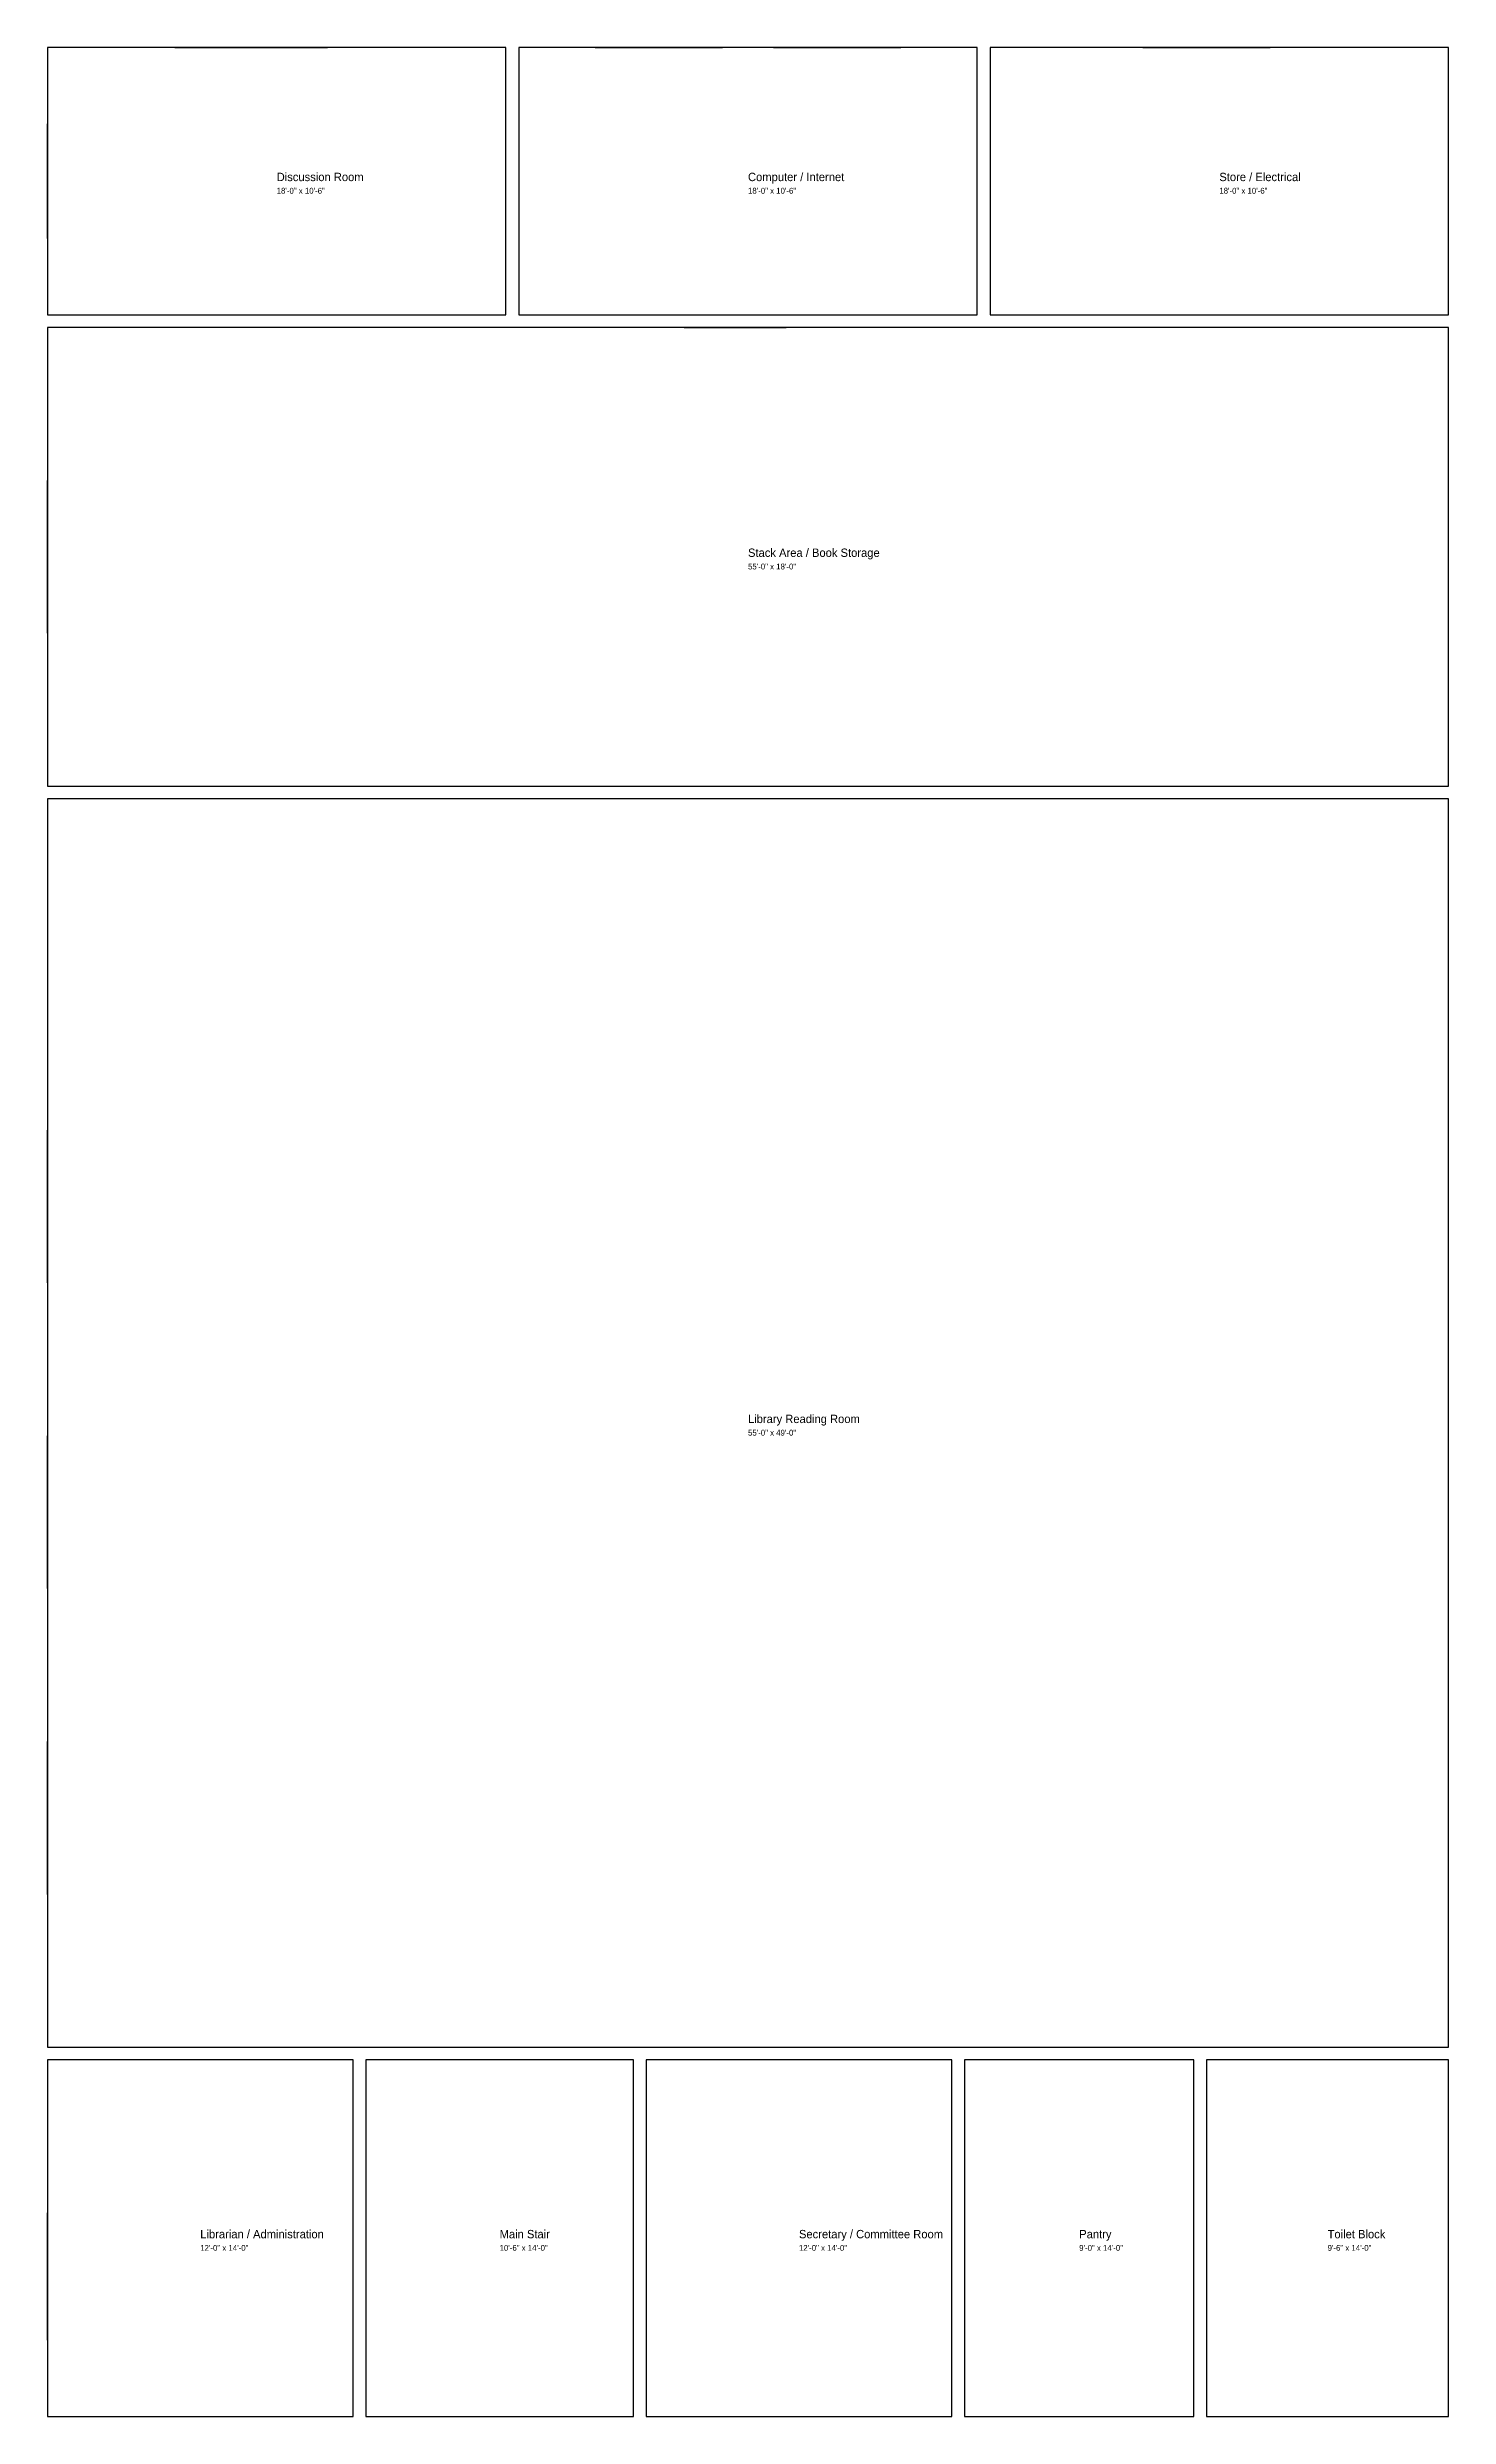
# Model space of a CAD drawing. Header units: millimetres. Extents: x 152 to 16916, y 152 to 28499.
import ezdxf

# ---------------------------------------------------------------- set-up
doc = ezdxf.new("R2010")
doc.units = ezdxf.units.MM
for name, color, linetype in [('DOORS', 1, 'Continuous'), ('TEXT', 7, 'Continuous'), ('WALLS', 7, 'Continuous'), ('WINDOWS', 5, 'Continuous')]:
    doc.layers.add(name, color=color, linetype=linetype)

msp = doc.modelspace()

# ---------------------------------------------------------------- linework, layer by layer
at = {"layer": 'DOORS'}
for p, q in [((1676.4, 25298.4), (2590.8, 25298.4)), ((7315.2, 25298.4), (8229.6, 25298.4)), ((12954, 25298.4), (13868.4, 25298.4)), ((7772.4, 25146), (8991.6, 25146)), ((7772.4, 4572), (8991.6, 4572)), ((3810, 1676.4), (3810, 2590.8)), ((5029.2, 152.4), (6096, 152.4)), ((8382, 152.4), (9448.8, 152.4)), ((12039.6, 152.4), (12954, 152.4)), ((14935.2, 152.4), (15849.6, 152.4))]:
    msp.add_line(p, q, dxfattribs=at)
at = {"layer": 'WALLS'}
for points in [[(152.4, 25298.4), (5638.8, 25298.4), (5638.8, 28498.8), (152.4, 28498.8), (152.4, 25298.4)], [(5791.2, 25298.4), (11277.6, 25298.4), (11277.6, 28498.8), (5791.2, 28498.8), (5791.2, 25298.4)], [(11430, 25298.4), (16916.4, 25298.4), (16916.4, 28498.8), (11430, 28498.8), (11430, 25298.4)], [(152.4, 19659.6), (16916.4, 19659.6), (16916.4, 25146), (152.4, 25146), (152.4, 19659.6)], [(152.4, 4572), (16916.4, 4572), (16916.4, 19507.2), (152.4, 19507.2), (152.4, 4572)], [(152.4, 152.4), (3810, 152.4), (3810, 4419.6), (152.4, 4419.6), (152.4, 152.4)], [(3962.4, 152.4), (7162.8, 152.4), (7162.8, 4419.6), (3962.4, 4419.6), (3962.4, 152.4)], [(7315.2, 152.4), (10972.8, 152.4), (10972.8, 4419.6), (7315.2, 4419.6), (7315.2, 152.4)], [(11125.2, 152.4), (13868.4, 152.4), (13868.4, 4419.6), (11125.2, 4419.6), (11125.2, 152.4)], [(14020.8, 152.4), (16916.4, 152.4), (16916.4, 4419.6), (14020.8, 4419.6), (14020.8, 152.4)]]:
    msp.add_lwpolyline(points, dxfattribs=at)
at = {"layer": 'WINDOWS'}
for p, q in [((1676.4, 28498.8), (3505.2, 28498.8)), ((6705.6, 28498.8), (8229.6, 28498.8)), ((8839.2, 28498.8), (10363.2, 28498.8)), ((13258.8, 28498.8), (14782.8, 28498.8)), ((152.4, 26212.8), (152.4, 27584.4)), ((16916.4, 26212.8), (16916.4, 27432)), ((152.4, 21488.4), (152.4, 23317.2)), ((16916.4, 21488.4), (16916.4, 23317.2)), ((152.4, 13716), (152.4, 15544.8)), ((16916.4, 13716), (16916.4, 15544.8)), ((152.4, 10058.4), (152.4, 11887.2)), ((16916.4, 10058.4), (16916.4, 11887.2)), ((152.4, 6400.8), (152.4, 8229.6)), ((16916.4, 6400.8), (16916.4, 8229.6)), ((152.4, 1066.8), (152.4, 2590.8)), ((16916.4, 1066.8), (16916.4, 1981.2)), ((609.6, 152.4), (1828.8, 152.4)), ((7924.8, 152.4), (9448.8, 152.4)), ((11582.4, 152.4), (12496.8, 152.4)), ((14478, 152.4), (15392.4, 152.4))]:
    msp.add_line(p, q, dxfattribs=at)

# ---------------------------------------------------------------- texts
at = {"layer": 'TEXT'}
for s, height, p in [('Discussion Room', 100, (2895.6, 26898.6)), ('Computer / Internet', 100, (8534.4, 26898.6)), ('Store / Electrical', 100, (14173.2, 26898.6)), ('18\'-0" x 10\'-6"', 70, (2895.6, 26748.6)), ('18\'-0" x 10\'-6"', 70, (8534.4, 26748.6)), ('18\'-0" x 10\'-6"', 70, (14173.2, 26748.6)), ('Stack Area / Book Storage', 100, (8534.4, 22402.8)), ('55\'-0" x 18\'-0"', 70, (8534.4, 22252.8)), ('55\'-0" x 49\'-0"', 70, (8534.4, 11889.6)), ('Library Reading Room', 100, (8534.4, 12039.6)), ('Librarian / Administration', 100, (1981.2, 2286)), ('Main Stair', 100, (5562.6, 2286)), ('Secretary / Committee Room', 100, (9144, 2286)), ('Pantry', 100, (12496.8, 2286)), ('Toilet Block', 100, (15468.6, 2286)), ('12\'-0" x 14\'-0"', 70, (1981.2, 2136)), ('10\'-6" x 14\'-0"', 70, (5562.6, 2136)), ('12\'-0" x 14\'-0"', 70, (9144, 2136)), ('9\'-0" x 14\'-0"', 70, (12496.8, 2136)), ('9\'-6" x 14\'-0"', 70, (15468.6, 2136))]:
    msp.add_text(s, height=height, dxfattribs=at).set_placement(p)

doc.saveas('drawing.dxf')
